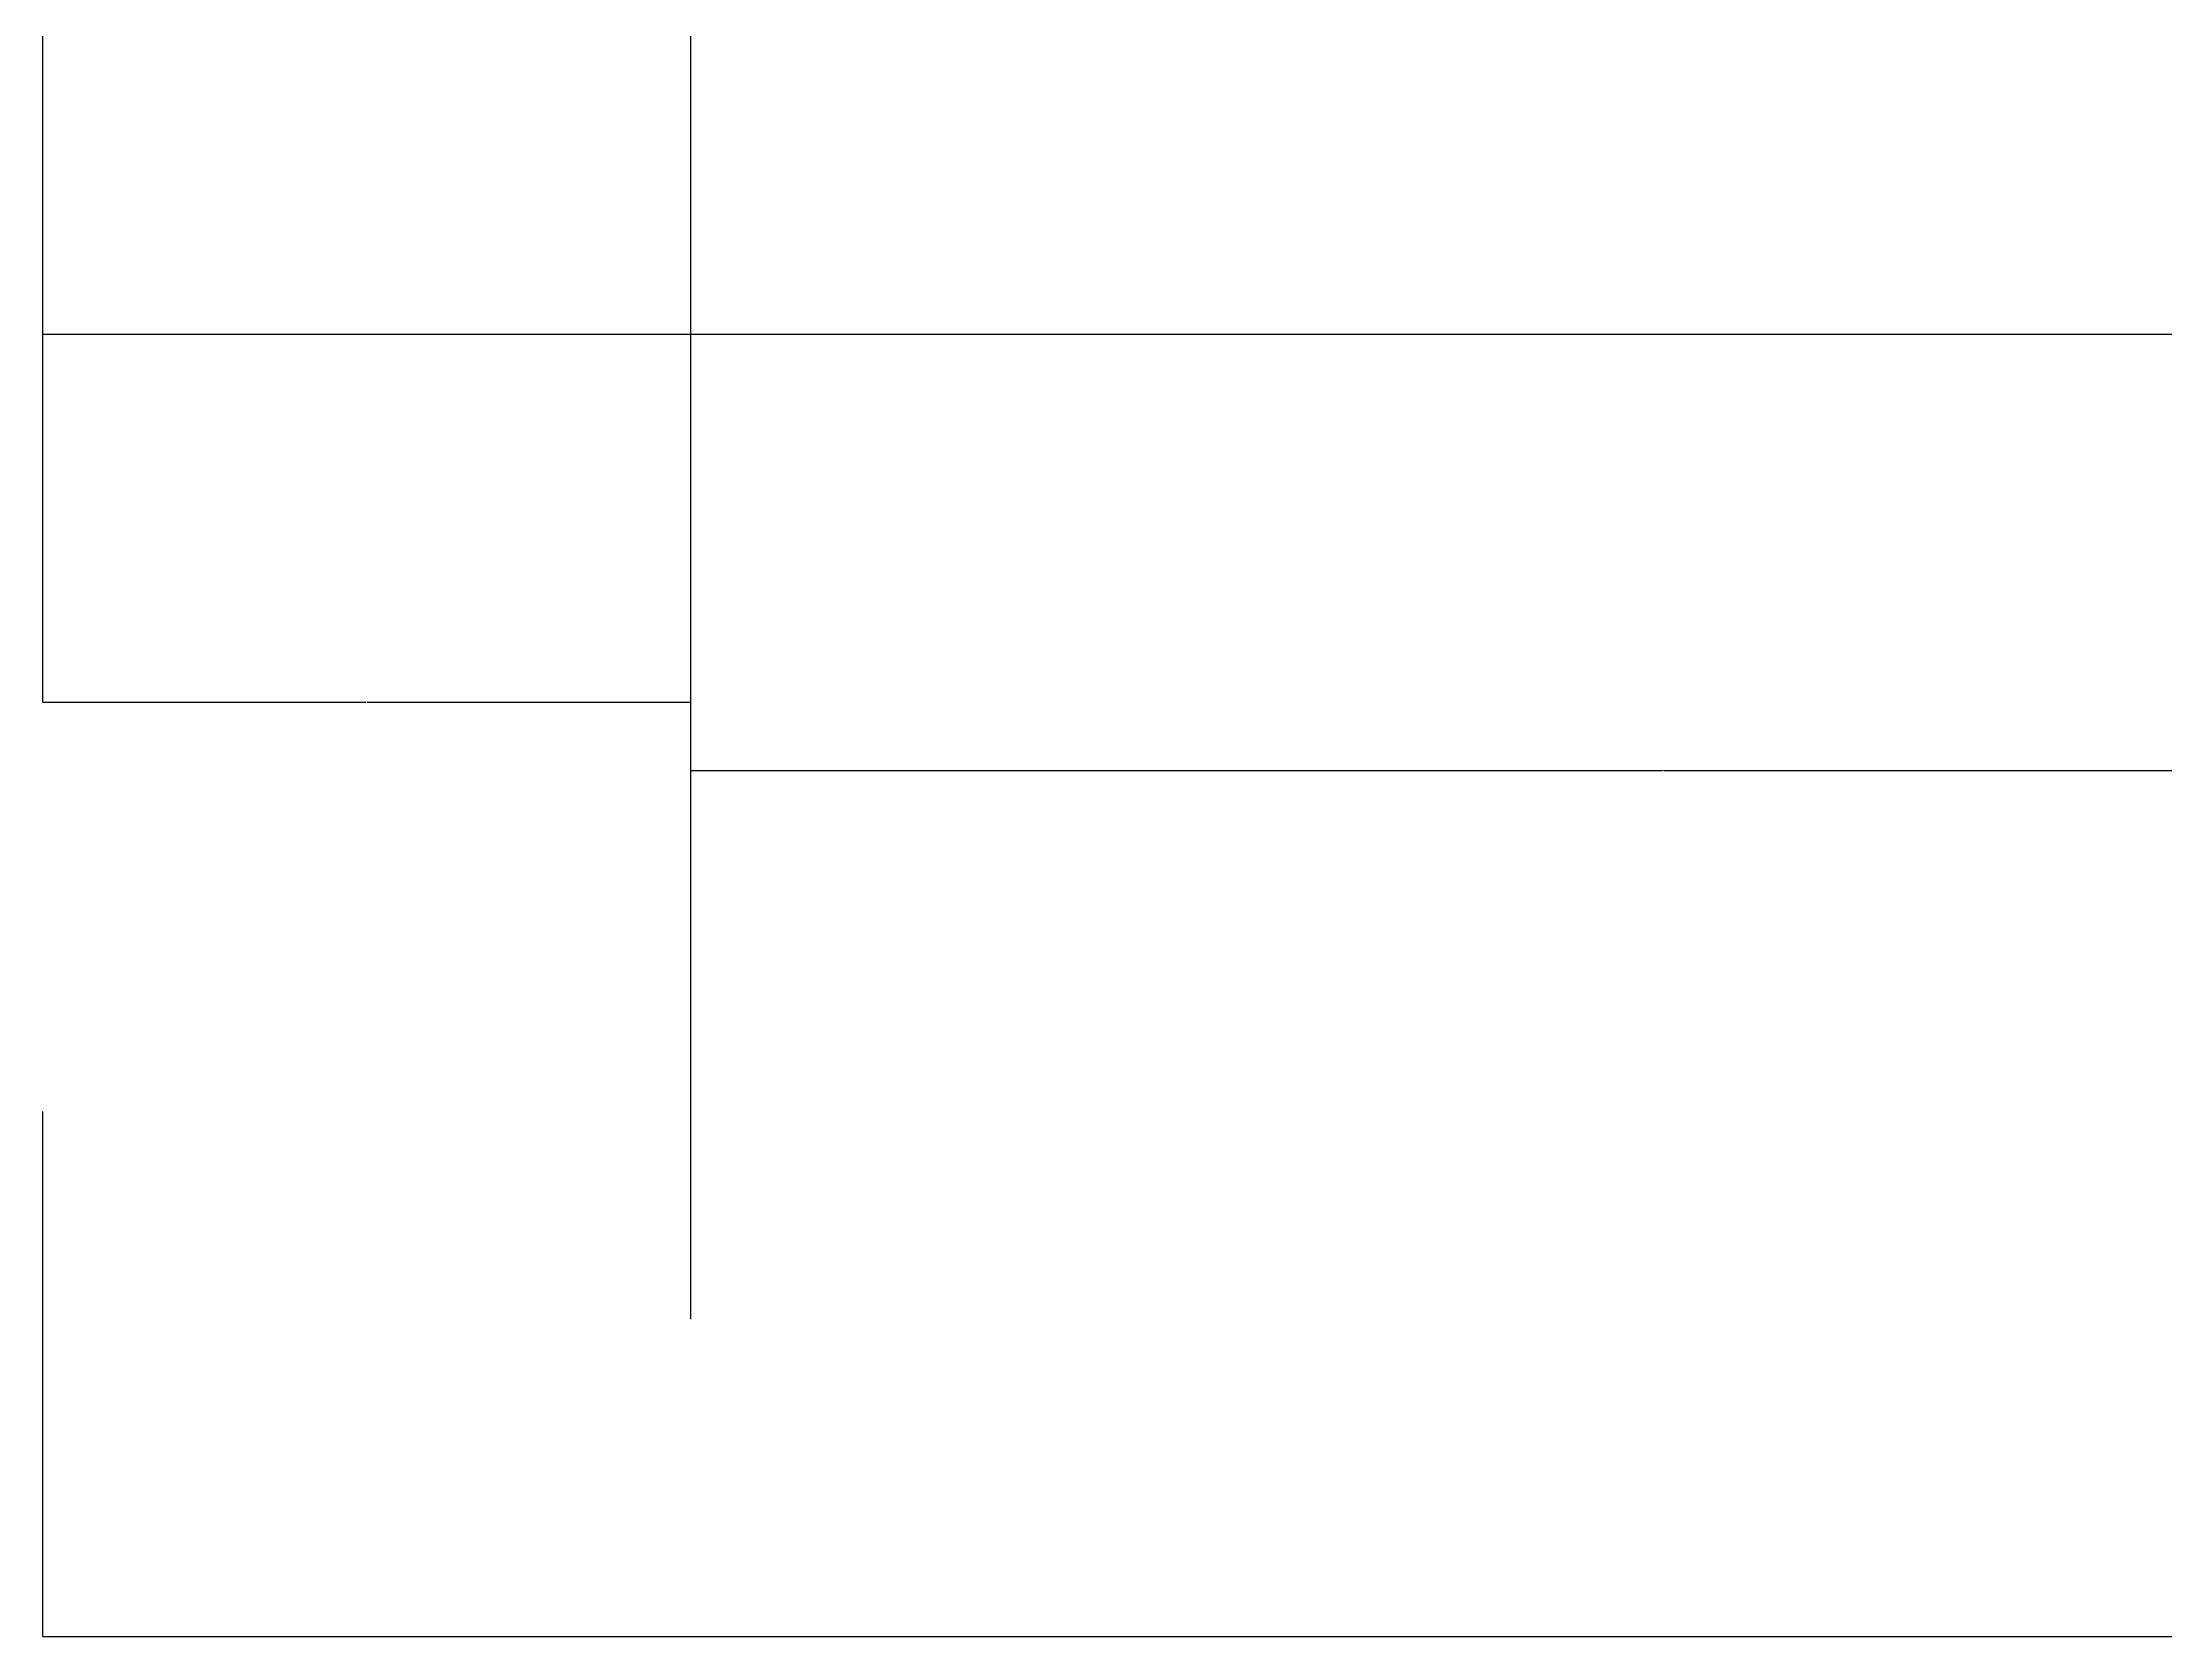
# Model space of a CAD drawing. Header units: metres. Extents: x 5647 to 73999, y 8406 to 50306.
# Drawn here: x 32857 to 34413, y 19057 to 20226 of the extents above; entities that cross this region are included whole.
import ezdxf

# ---------------------------------------------------------------- set-up
doc = ezdxf.new("R2010")
doc.units = ezdxf.units.M
for name, color, linetype in [('AXIS', 9, 'Continuous'), ('CCX', 7, 'Continuous'), ('LIS', 2, 'Continuous')]:
    doc.layers.add(name, color=color, linetype=linetype)
doc.dimstyles.get("Standard").update_dxf_attribs({"dimtxt": 2.5, "dimasz": 2.5, "dimexe": 1.25, "dimexo": 0.625, "dimtad": 1, "dimcen": 2.5, "dimazin": 3, "dimtfac": 1, "dimtmove": 0, "dimatfit": 3})

# ---------------------------------------------------------------- blocks, each defined once
blk = doc.blocks.new('_CLOSEDFILLED')
at = {"color": 0, "linetype": 'BYBLOCK'}
blk.add_solid([(-1, 0.2), (0, 0), (-1, -0.2)], dxfattribs=at)
blk = doc.blocks.new('*D1')
for p, q in [((32856.61, 19442.41), (32856.61, 19057.34)), ((36658.58, 19442.41), (36658.58, 19057.34)), ((32856.86, 19057.34), (34757.095, 19057.34)), ((34758.095, 19057.34), (36658.33, 19057.34))]:
    blk.add_line(p, q)
at = {"layer": 'Defpoints'}
for p in [(32856.61, 19442.41), (36658.58, 19442.41), (32856.61, 19057.34)]:
    blk.add_point(p, dxfattribs=at)
at = {"xscale": 0.25, "yscale": 0.25, "rotation": 180}
blk.add_blockref('_CLOSEDFILLED', (32856.61, 19057.34), dxfattribs=at)
at = {"xscale": 0.25, "yscale": 0.25}
blk.add_blockref('_CLOSEDFILLED', (36658.58, 19057.34), dxfattribs=at)
at = {"insert": (34757.595, 19057.34), "char_height": 1, "attachment_point": 5}
blk.add_mtext('A', dxfattribs=at)
blk = doc.blocks.new('*D48')
for p, q in [((33331.86, 20012.27), (33331.86, 19692.41)), ((34757.6, 20012.27), (34757.6, 19692.41)), ((33332.11, 19692.41), (34044.23, 19692.41)), ((34045.23, 19692.41), (34757.35, 19692.41))]:
    blk.add_line(p, q)
at = {"layer": 'Defpoints'}
for p in [(33331.86, 20012.27), (34757.6, 20012.27), (33331.86, 19692.41)]:
    blk.add_point(p, dxfattribs=at)
at = {"layer": 'CCX', "xscale": 0.25, "yscale": 0.25, "rotation": 180}
blk.add_blockref('_CLOSEDFILLED', (33331.86, 19692.41), dxfattribs=at)
at = {"layer": 'CCX', "xscale": 0.25, "yscale": 0.25}
blk.add_blockref('_CLOSEDFILLED', (34757.6, 19692.41), dxfattribs=at)
at = {"layer": 'CCX', "insert": (34044.73, 19692.41), "char_height": 1, "attachment_point": 5}
blk.add_mtext('e', dxfattribs=at)
blk = doc.blocks.new('*D49')
for p, q in [((32856.61, 20012.27), (32856.61, 19742.41)), ((33331.86, 20012.27), (33331.86, 19742.41)), ((32856.86, 19742.41), (33093.735, 19742.41)), ((33094.735, 19742.41), (33331.61, 19742.41))]:
    blk.add_line(p, q)
at = {"layer": 'Defpoints'}
for p in [(32856.61, 20012.27), (33331.86, 20012.27), (32856.61, 19742.41)]:
    blk.add_point(p, dxfattribs=at)
at = {"layer": 'CCX', "xscale": 0.25, "yscale": 0.25, "rotation": 180}
blk.add_blockref('_CLOSEDFILLED', (32856.61, 19742.41), dxfattribs=at)
at = {"layer": 'CCX', "xscale": 0.25, "yscale": 0.25}
blk.add_blockref('_CLOSEDFILLED', (33331.86, 19742.41), dxfattribs=at)
at = {"layer": 'CCX', "insert": (33094.235, 19742.41), "char_height": 1, "attachment_point": 5}
blk.add_mtext('c', dxfattribs=at)

msp = doc.modelspace()

# ---------------------------------------------------------------- linework, layer by layer
at = {"layer": 'AXIS'}
msp.add_line((33331.86, 23814.24), (33331.86, 19290.17), dxfattribs=at)
at = {"layer": 'LIS'}
for p, q in [((32856.61, 23814.24), (32856.61, 20012.27)), ((32856.61, 20012.27), (36658.58, 20012.27))]:
    msp.add_line(p, q, dxfattribs=at)

# ---------------------------------------------------------------- dimensions: what is measured, and where the dimension line sits
dim = msp.add_linear_dim(base=(32856.61, 19057.34), p1=(32856.61, 19442.41), p2=(36658.58, 19442.41), text='A', dimstyle='Standard')
dim.commit()
dim.dimension.update_dxf_attribs({"geometry": '*D1', "text_midpoint": (34757.595, 19057.34)})
at = {"layer": 'CCX'}
for base, p1, p2, text, picture, middle in [((32856.61, 19742.41), (32856.61, 20012.27), (33331.86, 20012.27), 'c', '*D49', (33094.235, 19742.41)), ((33331.86, 19692.41), (33331.86, 20012.27), (34757.6, 20012.27), 'e', '*D48', (34044.73, 19692.41))]:
    dim = msp.add_linear_dim(base=base, p1=p1, p2=p2, text=text, dimstyle='Standard', dxfattribs=at)
    dim.commit()
    dim.dimension.update_dxf_attribs({"geometry": picture, "text_midpoint": middle})

doc.saveas('drawing.dxf')
